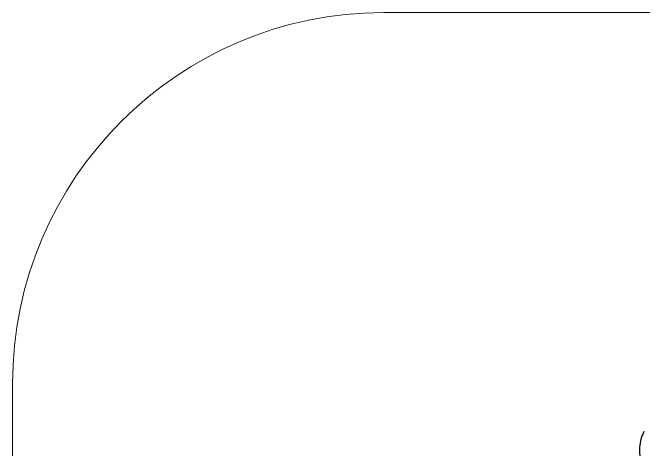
# Model space of a CAD drawing. Header units: millimetres. Extents: x -2168 to 1806, y -1792 to 1649.
# Drawn here: x -2168 to -467, y 472 to 1649 of the extents above; entities that cross this region are included whole.
import ezdxf

# ---------------------------------------------------------------- set-up
doc = ezdxf.new("R2010")
doc.units = ezdxf.units.MM
doc.layers.add('DIKOM_ЗОНА', color=80, linetype='Continuous')
doc.layers.add('DIKOM_ОБЪЕКТ', color=7, linetype='Continuous')

msp = doc.modelspace()

# ---------------------------------------------------------------- linework, layer by layer
at = {"layer": 'DIKOM_ЗОНА', "color": 3, "lineweight": 15}
msp.add_lwpolyline([(806.2, 1649.5), (-1167.8, 1649.5), (-1219.2, 1648.2), (-1269.9, 1644.3), (-1320, 1637.9), (-1369.2, 1629.1), (-1417.5, 1618), (-1465, 1604.5), (-1511.4, 1588.7), (-1556.8, 1570.8), (-1601.1, 1550.8), (-1644.2, 1528.7), (-1686.1, 1504.6), (-1726.7, 1478.5), (-1765.9, 1450.7), (-1803.7, 1421), (-1840, 1389.5), (-1874.7, 1356.4), (-1907.8, 1321.6), (-1939.3, 1285.4), (-1969, 1247.6), (-1996.9, 1208.4), (-2022.9, 1167.8), (-2047, 1125.9), (-2069.1, 1082.8), (-2089.1, 1038.5), (-2107, 993.1), (-2122.8, 946.6), (-2136.3, 899.2), (-2147.4, 850.9), (-2156.2, 801.6), (-2162.6, 751.6), (-2166.5, 700.9), (-2167.8, 649.5), (-2167.8, -792.4)], dxfattribs=at)
at = {"layer": 'DIKOM_ОБЪЕКТ'}
msp.add_polyline3d([(-465.2, 520, -104.3), (-467.6, 515.1, -101.9), (-469.8, 510.1, -99.5), (-471.7, 504.9, -96.9), (-473.3, 499.8, -94.3), (-474.7, 494.5, -91.5), (-475.8, 489.3, -88.8), (-476.6, 483.9, -85.9), (-477.2, 478.6, -83), (-477.4, 473.2, -80), (-477.4, 467.8, -77), (-477, 462.3, -73.9), (-476.4, 456.9, -70.8), (-475.4, 451.5, -67.6), (-474.1, 446.1, -64.4), (-472.5, 440.6, -61.1), (-470.5, 435.2, -57.8), (-468.3, 430, -54.6), (-465.7, 425, -51.4)], dxfattribs=at)

doc.saveas('drawing.dxf')
